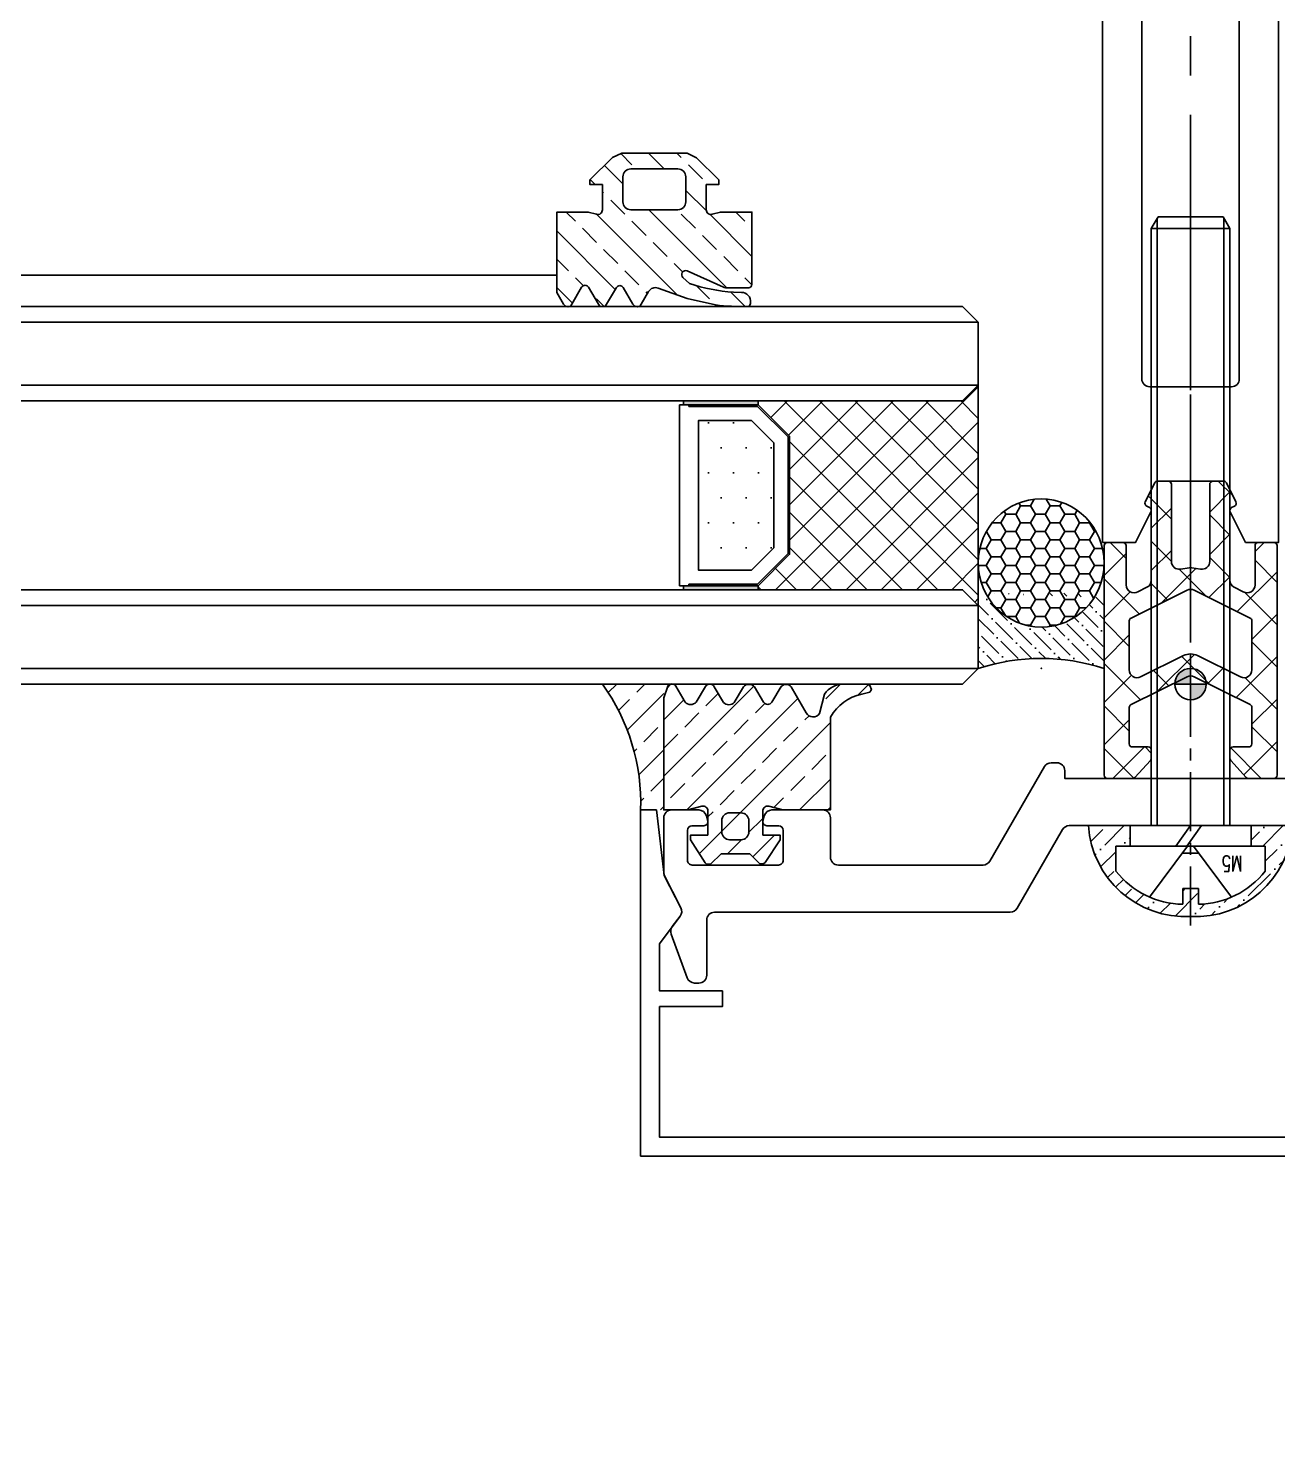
# Model space of a CAD drawing. Extents: x -160106 to 966792, y -663931 to 1550022.
# Drawn here: x -48229.9 to -48150.4, y -86037 to -85947.6 of the extents above; entities that cross this region are included whole.
import ezdxf
from ezdxf.enums import TextEntityAlignment as Align
from ezdxf.xclip import XClip

# ---------------------------------------------------------------- set-up
doc = ezdxf.new("R2010")
doc.units = 0
for name, pattern in [('CENTER', [2, 1.25, -0.25, 0.25, -0.25]), ('ZN-CENTER', [2, 1.25, -0.25, 0.25, -0.25]), ('ZN-DASH', [0.35, 0.25, -0.1])]:
    doc.linetypes.add(name, pattern=pattern)
for name, color, linetype in [('!ZN1-填充-8', 8, 'Continuous'), ('!ZN3-玻璃幕墙-4', 4, 'Continuous'), ('!ZN4-辅助材料-1', 1, 'Continuous'), ('!ZN4-配件-11', 11, 'Continuous'), ('!ZN5-铝材投影-112', 112, 'Continuous'), ('!ZN5-铝材断面-6', 6, 'Continuous'), ('bz', 1, 'Continuous'), ('pj', 4, 'Continuous'), ('TC', 130, 'Continuous'), ('user', 7, 'Continuous'), ('ZD-BOX', 11, 'Continuous'), ('ZX', 240, 'CENTER')]:
    doc.layers.add(name, color=color, linetype=linetype)
doc.styles.add('DHTEXT-1', font='ROMANS.shx', dxfattribs={"width": 0.7, "bigfont": 'CHINESE.shx'})

# ---------------------------------------------------------------- blocks, each defined once
blk = doc.blocks.new('基准点')
at = {"layer": 'bz'}
h = blk.add_hatch(color=256, dxfattribs=at)
h.paths.add_polyline_path([(0, 0), (1, 0, 0.4142135623730951), (0, 1)])
h.paths.add_polyline_path([(0, 0), (-1, 0, 0.4142135623730951), (0, -1)])
for p, q in [((0, 1), (0, -1)), ((-1, 0), (1, 0))]:
    blk.add_line(p, q, dxfattribs=at)
blk.add_circle((0, 0), 1, dxfattribs=at)
blk = doc.blocks.new('20250413090259')
at = {"layer": 'TC', "ltscale": 100}
h = blk.add_hatch(dxfattribs=at)
h.set_pattern_fill('ANSI33', color=256, scale=0.8, style=0)
h.set_pattern_definition([(45, (-231726.0832398118, -195873.9886546575), (-1.79605122421383, 1.79605122421383), []), (45, (-231724.2871878117, -195873.9886546575), (-1.79605122421383, 1.79605122421383), [1.27, -0.635])])
edge = h.paths.add_edge_path()
edge.add_arc((-10.469321423152, 1.891113500663778), 12.96215166958349, 358.1057408784276, 395.7503111198029)
edge.add_line((0.05038249940844253, 9.464303402346559), (3.952940670307726, 9.464303402288351))
edge.add_line((3.952940670307726, 9.464303402288351), (3.952940670307726, 1.470308663701871))
edge.add_line((3.952940670307726, 1.470308663701871), (2.485746858059429, 1.462649109569611))
h = blk.add_hatch(dxfattribs=at)
h.set_pattern_fill('ANSI33', color=256, scale=0.8, style=0)
h.set_pattern_definition([(45, (3.952940670307726, -1.991267436736962), (-1.796051224213831, 1.796051224213831), []), (45, (5.748992670327425, -1.991267436736962), (-1.796051224213831, 1.796051224213831), [1.27, -0.635])])
edge = h.paths.add_edge_path()
edge.add_line((6.596213433367666, 9.304938634188147), (6.013395601359662, 8.30929139003274))
edge.add_arc((5.662211349990685, 8.650472023902694), 0.4896270042976512, 223.9497426698531, 315.82777910234745, ccw=False)
edge.add_line((5.309704952698667, 8.310657599271508), (4.724745136452839, 9.322150496096583))
edge.add_arc((4.465045881748665, 9.17196295640315), 0.2999999999551167, 30.04136705111909, 149.8399273077074)
edge.add_line((4.205658343387768, 9.322688219399424), (3.952940670307726, 8.581632570625516))
edge.add_line((3.952940670307726, 8.581632570625516), (3.952940670307726, 1.470308663701871))
edge.add_line((3.952940670307726, 1.470308663701871), (5.472940614214167, 1.470308663701871))
edge.add_line((5.472940614214167, 1.470308663701871), (6.378725696180481, 1.701572936406592))
edge.add_arc((6.452940668794326, 1.410897622234188), 0.3000000007154991, 5.558376869885251e-09, 104.32271975292281, ccw=False)
edge.add_line((6.752940669481177, 1.410897622263292), (6.752940669481177, -0.1296913564146962))
edge.add_line((6.752940669481177, -0.1296913564146962), (5.652940675383434, -0.1296913564146962))
edge.add_line((5.652940675383434, -0.1296913564146962), (5.652940675383434, -0.4296913757862058))
edge.add_line((5.652940675383434, -0.4296913757862058), (6.576276924810372, -1.905479828623356))
edge.add_arc((6.789131722587626, -1.69407302926993), 0.2999999995827594, 224.8044511290792, 299.5114957239192)
edge.add_line((6.936911175434943, -1.955150092748227), (7.593466464139055, -1.328131056652637))
edge.add_line((7.593466464139055, -1.328131056652637), (9.420687195437495, -1.336031232582172))
edge.add_line((9.420687195437495, -1.336031232582172), (10.04696902557043, -1.934138712938875))
edge.add_arc((10.18669294781284, -1.668663242046023), 0.3000000001543079, 242.2414610562995, 314.9999998152713)
edge.add_line((10.3988249815884, -1.880795277189463), (11.35294057568535, -0.4373508702556137))
edge.add_line((11.35294057568535, -0.4373508702556137), (11.35294057568535, -0.137350849021459))
edge.add_line((11.35294057568535, -0.137350849021459), (10.25294066924835, -0.137350849021459))
edge.add_line((10.25294066924835, -0.137350849021459), (10.25294066924835, 1.403237986232853))
edge.add_arc((10.55294066987699, 1.403237986261956), 0.3000000006286427, 75.67728024432711, 180.0000000055584, ccw=False)
edge.add_line((10.62715564249083, 1.693913300376153), (11.53294040402398, 1.462649109627819))
edge.add_line((11.53294040402398, 1.462649109627819), (14.55294066900387, 1.462649109627819))
edge.add_line((14.55294066900387, 1.462649109627819), (14.55294066900387, 7.363972976541845))
edge.add_arc((17.24221310613211, 5.798420465580421), 3.111774558941454, 102.90716893482818, 149.7942937856623, ccw=False)
edge.add_line((16.54712955706054, 8.831570604554145), (17.05294067272916, 8.94397289652261))
edge.add_line((17.05294067272916, 8.94397289652261), (17.15294009499485, 9.113972976541845))
edge.add_line((17.15294009499485, 9.113972976541845), (17.06294089421863, 9.383972957468359))
edge.add_line((17.06294089421863, 9.383972957468359), (16.89294082159176, 9.463972877449123))
edge.add_line((16.89294082159176, 9.463972877449123), (15.39344177261228, 9.463972877449123))
edge.add_arc((15.39344177319435, 7.963972878089407), 1.499999999359716, 90.00000002223369, 145.1246728502597)
edge.add_line((14.16284450568492, 8.821661844587652), (13.85582862608135, 7.592029610386817))
edge.add_arc((13.44562953698914, 7.877925933076767), 0.5000000000197089, 209.7946177664811, 325.12467279592516, ccw=False)
edge.add_line((13.01172346994281, 7.629479711613385), (12.05819511419395, 9.294796798116295))
edge.add_arc((11.73179101583082, 9.017328333487967), 0.4284021291864079, 40.36708223989339, 138.6994006558492)
edge.add_line((11.40995081915753, 9.300077819934813), (10.81872297666268, 8.314698338246671))
edge.add_arc((10.56147511693416, 8.469047095044516), 0.3000000000999097, 210.4655418117955, 329.03623675982504, ccw=False)
edge.add_line((10.30289484403329, 8.316941071039764), (9.72589148057159, 9.297846903762547))
edge.add_arc((9.369578006851953, 8.942570264218375), 0.5031707286398472, 44.91651629335316, 135.2953282739379)
edge.add_line((9.011953377048485, 9.296527050173609), (8.434061500243843, 8.302553325600456))
edge.add_arc((8.092831258138176, 8.618117968231672), 0.4647785728779446, 222.9842021311486, 317.23781083009044, ccw=False)
edge.add_line((7.752826342592016, 8.301233479491202), (7.166583128506318, 9.297847119829385))
edge.add_arc((6.879258186498191, 9.129265317460522), 0.3331297740969839, 30.4013737017683, 148.1739611832798)
at = {"layer": 'pj', "elevation": -0.0003337257249998082}
for points in [[(6.596213433367666, 9.304938634188147), (6.013395601359662, 8.30929139003274, -0.4238469063842382), (5.309704952698667, 8.310657599271508), (4.724745136452839, 9.322150496096583, 0.5761789343713812), (4.205658343387768, 9.322688219399424), (3.952940670307726, 8.581632570625516), (3.952940670307726, 1.470308663701871), (5.472940614214167, 1.470308663701871), (6.378725696180481, 1.701572936406592, -0.4894768886533675), (6.752940669481177, 1.410897622263292), (6.752940669481177, -0.1296913564146962), (5.652940675383434, -0.1296913564146962), (5.652940675383434, -0.4296913757862058), (6.576276924810372, -1.905479828623356, 0.3380293245207557), (6.936911175434943, -1.955150092748227), (7.593466464139055, -1.328131056652637), (9.420687195437495, -1.336031232582172), (10.04696902557043, -1.934138712938875, 0.3285828182268425), (10.3988249815884, -1.880795277189463), (11.35294057568535, -0.4373508702556137), (11.35294057568535, -0.137350849021459), (10.25294066924835, -0.137350849021459), (10.25294066924835, 1.403237986232853, -0.4894768886908688), (10.62715564249083, 1.693913300376153), (11.53294040402398, 1.462649109627819), (14.55294066900387, 1.462649109627819), (14.55294066900387, 7.363972976541845, -0.2074865329259425), (16.54712955706054, 8.831570604554145), (17.05294067272916, 8.94397289652261), (17.15294009499485, 9.113972976541845), (17.06294089421863, 9.383972957468359), (16.89294082159176, 9.463972877449123), (15.39344177261228, 9.463972877449123, 0.2452750804160543), (14.16284450568492, 8.821661844587652), (13.85582862608135, 7.592029610386817, -0.5504938622009855), (13.01172346994281, 7.629479711613385), (12.05819511419395, 9.294796798116295, 0.4574785752721331), (11.40995081915753, 9.300077819934813), (10.81872297666268, 8.314698338246671, -0.569064635763156), (10.30289484403329, 8.316941071039764), (9.72589148057159, 9.297846903762547, 0.416151359144984), (9.011953377048485, 9.296527050173609), (8.434061500243843, 8.302553325600456, -0.4361287970014325), (7.752826342592016, 8.301233479491202), (7.166583128506318, 9.297847119829385, 0.5644636125617982), (6.596213433484081, 9.304938634100836)], [(7.648992642236408, 0.8894821383582894), (7.638992653577588, 0.7794821203278843, -0.4142135623736278), (8.138992653577588, 1.279482120327884), (8.866888685734011, 1.271822566253832, -0.4142135623730951), (9.366888685734011, 0.7718225662538316), (9.366888685734011, 0.0659118995827157, -0.4142135623730951), (8.866888685734011, -0.4340881004172843), (8.138992653577588, -0.4264285463432316, -0.4142135623709641), (7.638992653577588, 0.07357145365676843), (7.638992653577588, 0.7794821203278843)]]:
    blk.add_lwpolyline(points, format="xyb", dxfattribs=at)
at = {"layer": 'pj'}
blk.add_arc((-10.42778403428383, 1.911678547417978, -0.0003337255708651), 12.91642814818604, 358.0077559871304, 35.78392801345912, dxfattribs=at)
blk = doc.blocks.new('A$C01A31ABE')
at = {"layer": 'TC'}
h = blk.add_hatch(dxfattribs=at)
h.set_pattern_fill('ANSI37', color=256, scale=0.6, angle=-1.017777498068325e-13, style=0)
h.set_pattern_definition([(44.9999999999999, (-143548.0702772747, -10930.86180381324), (-1.347038418160372, 1.347038418160373), []), (134.9999999999999, (-143548.0702772747, -10930.86180381324), (-1.347038418160373, -1.347038418160372), [])])
edge = h.paths.add_edge_path()
edge.add_arc((-2.900001155046734, 2.043339233590664), 0.2000000000028059, 116.5650511999635, 180.0000000228855, ccw=False)
edge.add_line((-2.989443874219432, 2.222224671757431), (-2.81055843597278, 2.311667390880757))
edge.add_arc((-2.900001155037899, 2.490552829069202), 0.1999999999740841, 296.5650511696206, 386.5650511696206)
edge.add_line((-2.721115716849454, 2.57999554813432), (-3.325837076408789, 3.78943826725299))
edge.add_arc((-3.504722514575556, 3.699995548080292), 0.200000000002806, 26.56505119996352, 90.00000002288549)
edge.add_line((-3.504722514655441, 3.899995548083098), (-4.181115716928616, 3.899995548083098))
edge.add_arc((-4.181115716928616, 3.699995548129664), 0.1999999999534339, 90, 180)
edge.add_line((-4.38111571688205, 3.699995548129664), (-4.38111571688205, -1.203051207805402))
edge.add_arc((-4.881115716927822, -1.203051207814951), 0.5000000000457723, -99.16446875391972, 1.0941789696516935e-09, ccw=False)
edge.add_line((-4.960750215454027, -1.696668819626211), (-5.520366651238874, -1.606386841842323))
edge.add_arc((-5.600001160577566, -2.100004348717144), 0.4999998981709181, 80.835528107693, 99.16447021712693)
edge.add_line((-5.679635655484162, -1.606386839514016), (-6.220366654917598, -1.693622063365183))
edge.add_line((-6.220366654917598, -1.693622063365183), (-6.239252094761468, -1.696668819626211))
edge.add_arc((-6.318886593287673, -1.203051207814951), 0.5000000000457722, 179.9999999989058, 279.1644687539197, ccw=False)
edge.add_line((-6.818886593333445, -1.203051207805402), (-6.81888659321703, 3.699995548129664))
edge.add_arc((-7.018886593228672, 3.699995548071456), 0.2000000000116415, 1.667526652738082e-08, 90.00000001667527)
edge.add_line((-7.018886593286879, 3.899995548083098), (-7.695279795560054, 3.899995548083098))
edge.add_arc((-7.695279795581732, 3.699995548174474), 0.1999999999086239, 89.99999999378977, 153.4349488167118)
edge.add_line((-7.874165233690292, 3.78943826725299), (-8.478886593249626, 2.57999554813432))
edge.add_arc((-8.300001155061182, 2.490552829069202), 0.1999999999740841, 153.4349488303794, 243.4349488303794)
edge.add_line((-8.3894438741263, 2.311667390880757), (-8.210558435996063, 2.222224671757431))
edge.add_arc((-8.300001155110685, 2.0433392334964), 0.2000000000611452, 4.118874130654149e-09, 63.4349488269944, ccw=False)
edge.add_line((-8.10000115504954, 2.043339233510778), (-8.10000115504954, -2.401155016486882))
edge.add_arc((-8.600001155106701, -2.40115501652377), 0.5000000000571614, -63.620728233343414, 4.226990313327406e-09, ccw=False)
edge.add_line((-8.377845603507012, -2.849091296535335), (-8.948065642267466, -3.131893902304))
edge.add_arc((-9.20000115503819, -2.700004451873662), 0.4999999999880678, 180.000000002287, 300.25643716547864, ccw=False)
edge.add_line((-9.700001155026257, -2.700004451893619), (-9.700001155026257, -0.2000044518936193))
edge.add_arc((-9.900001155096106, -0.2000044518936193), 0.2000000000698492, 0, 90)
edge.add_line((-9.900001155096106, -4.451823770068586e-06), (-10.90000115509611, -4.451823770068586e-06))
edge.add_arc((-10.9000011550379, -0.2000044518354116), 0.2000000000116415, 90.00000001667527, 180.0000000166753)
edge.add_line((-11.10000115504954, -0.2000044518936193), (-11.10000115504954, -14.80000445187034))
edge.add_arc((-10.90000115509611, -14.80000445187034), 0.1999999999534339, 180, 270)
edge.add_line((-10.90000115509611, -15.00000445182377), (-9.287981498404406, -15.00000445182377))
edge.add_arc((-9.287981498365854, -14.80000445179408), 0.2000000000296911, 269.9999999889556, 317.4895529107245)
edge.add_line((-9.140550670330413, -14.93514937754662), (-8.152570327045396, -13.85735263941751))
edge.add_arc((-8.300001155031566, -13.72220771368176), 0.1999999999820262, 317.489552904732, 359.9999999829635)
edge.add_line((-8.10000115504954, -13.72220771374123), (-8.10000115504954, -13.20000445189362))
edge.add_arc((-8.30000115511939, -13.20000445189362), 0.2000000000698492, 0, 90)
edge.add_line((-8.30000115511939, -13.00000445182377), (-9.30000115511939, -13.00000445182377))
edge.add_arc((-9.30000115511939, -12.80000445187034), 0.1999999999534339, 180, 270, ccw=False)
edge.add_line((-9.500001155072823, -12.80000445187034), (-9.500001155072823, -10.48125087712833))
edge.add_arc((-9.300001155101748, -10.48125087719768), 0.1999999999710749, 116.37927174256319, 179.9999999801335, ccw=False)
edge.add_line((-9.388863375643268, -10.30207636520208), (-5.822156706592068, -8.533155822995468))
edge.add_arc((-5.60000115504954, -8.981092102974799), 0.5000000000028861, 63.62072823757029, 116.37927176242971, ccw=False)
edge.add_line((-5.377845603507012, -8.533155822995468), (-1.811138934455812, -10.30207636520208))
edge.add_arc((-1.900001154997331, -10.48125087719768), 0.1999999999710739, 1.9866490674758097e-08, 63.62072825743701, ccw=False)
edge.add_line((-1.700001155026257, -10.48125087712833), (-1.700001155026257, -12.80000445187034))
edge.add_arc((-1.900001155037899, -12.80000445181213), 0.2000000000116415, 269.99999998332476, 359.99999998332476, ccw=False)
edge.add_line((-1.900001155096106, -13.00000445182377), (-2.900001155096106, -13.00000445182377))
edge.add_arc((-2.900001155037899, -13.20000445183541), 0.2000000000116415, 90.00000001667527, 180.0000000166753)
edge.add_line((-3.10000115504954, -13.20000445189362), (-3.10000115504954, -13.72220771374123))
edge.add_arc((-2.900001155125721, -13.7222077138314), 0.1999999999238193, 179.9999999741678, 222.5104470523991)
edge.add_line((-3.0474319831701, -13.85735263941751), (-2.059451639885083, -14.93514937754662))
edge.add_arc((-1.912020811849641, -14.80000445179408), 0.2000000000296913, 222.5104470892753, 270.0000000110442)
edge.add_line((-1.91202081181109, -15.00000445182377), (-0.3000011551193893, -15.00000445182377))
edge.add_arc((-0.3000011550611816, -14.80000445181213), 0.2000000000116415, 269.9999999833247, 359.9999999833248)
edge.add_line((-0.1000011550495401, -14.80000445187034), (-0.1000011550495401, -0.2000044518936193))
edge.add_arc((-0.3000011551193893, -0.2000044518936193), 0.2000000000698492, 0, 90)
edge.add_line((-0.3000011551193893, -4.451823770068586e-06), (-1.300001155119389, -4.451823770068586e-06))
edge.add_arc((-1.300001155061182, -0.2000044518354116), 0.2000000000116415, 90.00000001667527, 180.0000000166753)
edge.add_line((-1.500001155072823, -0.2000044518936193), (-1.500001155072823, -2.700004451893619))
edge.add_arc((-2.00000115506089, -2.700004451873662), 0.4999999999880673, 239.7435628345215, 359.9999999977131, ccw=False)
edge.add_line((-2.251936667831615, -3.131893902304), (-2.822156706592068, -2.849091296535335))
edge.add_arc((-2.600001154992379, -2.40115501652377), 0.5000000000571613, 179.999999995773, 243.6207282333434, ccw=False)
edge.add_line((-3.10000115504954, -2.401155016486882), (-3.10000115504954, 2.043339233510778))
edge = h.paths.add_edge_path(flags=16)
edge.add_line((-5.377845598966815, -3.032687774961232), (-1.811138934339397, -4.801608317167847))
edge.add_arc((-1.900001155017812, -4.980782829118411), 0.199999999991555, 6.965706234041136e-09, 63.62072821657091, ccw=False)
edge.add_line((-1.700001155026257, -4.980782829094096), (-1.700001155026257, -8.100004451916902))
edge.add_arc((-2.200001155066412, -8.100004451867713), 0.500000000040155, 243.6207282894969, 359.99999999436335, ccw=False)
edge.add_line((-2.422156706219539, -8.54794073208177), (-5.155690059764311, -7.192235388662084))
edge.add_arc((-5.600001162027814, -8.088103923626917), 0.9999963937608207, 63.6206258144954, 116.3793742905903)
edge.add_line((-6.044312265934423, -7.192235389476991), (-8.777845603064634, -8.547940731616109))
edge.add_arc((-9.000001155077301, -8.100004451878165), 0.499999999995522, 180.000000004439, 296.379271822984, ccw=False)
edge.add_line((-9.500001155072823, -8.100004451916902), (-9.500001155072823, -4.980782829094096))
edge.add_arc((-9.300001155090799, -4.980782829053821), 0.1999999999820243, 116.37927174450871, 180.000000011538, ccw=False)
edge.add_line((-9.388863375643268, -4.801608317051432), (-5.822156702051871, -3.032687774844817))
edge.add_arc((-5.600001150626706, -3.480617198759615), 0.4999938577999354, 63.6203791435662, 116.3796208264094, ccw=False)
at = {"layer": 'pj'}
for points in [[(-3.10000115504954, 2.043339233510778, -0.2840790438404123), (-2.989443874219432, 2.222224671757431), (-2.81055843597278, 2.311667390880757, 0.4142135623730951), (-2.721115716849454, 2.57999554813432), (-3.325837076408789, 3.78943826725299, 0.2840790438404123), (-3.504722514655441, 3.899995548083098), (-4.181115716928616, 3.899995548083098, 0.4142135623730951), (-4.38111571688205, 3.699995548129664), (-4.38111571688205, -1.203051207805402, -0.4618767485590717), (-4.960750215454027, -1.696668819626211), (-5.520366651238874, -1.606386841842323, 0.0801460417510261), (-5.679635655484162, -1.606386839514016), (-6.220366654917598, -1.693622063365183), (-6.239252094761468, -1.696668819626211, -0.4618767485590717), (-6.818886593333445, -1.203051207805402), (-6.81888659321703, 3.699995548129664, 0.4142135623730951), (-7.018886593286879, 3.899995548083098), (-7.695279795560054, 3.899995548083098, 0.2840790438404123), (-7.874165233690292, 3.78943826725299), (-8.478886593249626, 2.57999554813432, 0.4142135623730951), (-8.3894438741263, 2.311667390880757), (-8.210558435996063, 2.222224671757431, -0.2840790438401925), (-8.10000115504954, 2.043339233510778), (-8.10000115504954, -2.401155016486882, -0.2849552788401863), (-8.377845603507012, -2.849091296535335), (-8.948065642267466, -3.131893902304, -0.578843125149842), (-9.700001155026257, -2.700004451893619), (-9.700001155026257, -0.2000044518936193, 0.4142135623730951), (-9.900001155096106, -4.451823770068586e-06), (-10.90000115509611, -4.451823770068586e-06, 0.4142135623730951), (-11.10000115504954, -0.2000044518936193), (-11.10000115504954, -14.80000445187034, 0.4142135623730951), (-10.90000115509611, -15.00000445182377), (-9.287981498404406, -15.00000445182377, 0.2102297862076613), (-9.140550670330413, -14.93514937754662), (-8.152570327045396, -13.85735263941751, 0.1876437527938943), (-8.10000115504954, -13.72220771374123), (-8.10000115504954, -13.20000445189362, 0.4142135623730951), (-8.30000115511939, -13.00000445182377), (-9.30000115511939, -13.00000445182377, -0.4142135623730951), (-9.500001155072823, -12.80000445187034), (-9.500001155072823, -10.48125087712833, -0.2849552788401864), (-9.388863375643268, -10.30207636520208), (-5.822156706592068, -8.533155822995468, -0.2343570514536014), (-5.377845603507012, -8.533155822995468), (-1.811138934455812, -10.30207636520208, -0.2849552788401863), (-1.700001155026257, -10.48125087712833), (-1.700001155026257, -12.80000445187034, -0.4142135623730951), (-1.900001155096106, -13.00000445182377), (-2.900001155096106, -13.00000445182377, 0.4142135623730951), (-3.10000115504954, -13.20000445189362), (-3.10000115504954, -13.72220771374123, 0.1876437527938943), (-3.0474319831701, -13.85735263941751), (-2.059451639885083, -14.93514937754662, 0.2102297862076613), (-1.91202081181109, -15.00000445182377), (-0.3000011551193893, -15.00000445182377, 0.4142135623730951), (-0.1000011550495401, -14.80000445187034), (-0.1000011550495401, -0.2000044518936193, 0.4142135623730951), (-0.3000011551193893, -4.451823770068586e-06), (-1.300001155119389, -4.451823770068586e-06, 0.4142135623730951), (-1.500001155072823, -0.2000044518936193), (-1.500001155072823, -2.700004451893619, -0.578843125149842), (-2.251936667831615, -3.131893902304), (-2.822156706592068, -2.849091296535335, -0.2849552788401865), (-3.10000115504954, -2.401155016486882)], [(-5.377845598966815, -3.032687774961232), (-1.811138934339397, -4.801608317167847, -0.2849552787082575), (-1.700001155026257, -4.980782829094096), (-1.700001155026257, -8.100004451916902, -0.5564744022706709), (-2.422156706219539, -8.54794073208177), (-5.155690059764311, -7.192235388662084, 0.2343579948383764), (-6.044312265934423, -7.192235389476991), (-8.777845603064634, -8.547940731616109, -0.5564744029202855), (-9.500001155072823, -8.100004451916902), (-9.500001155072823, -4.980782829094096, -0.2849552789791629), (-9.388863375643268, -4.801608317051432), (-5.822156702051871, -3.032687774844817, -0.2343602650567925)]]:
    blk.add_lwpolyline(points, format="xyb", close=True, dxfattribs=at)
blk = doc.blocks.new('20250822083029')
at = {"layer": '!ZN5-铝材断面-6', "elevation": -1.541347081809379e-10}
for points in [[(-5.59999269565742, -4.499997287406586), (-5.600011120826821, -43.39998293857207), (-3.498076165778912, -43.39998396471492), (-2.521124728707946, -41.44608347539906)], [(-3.100006043372559, -32.99998415916343), (-3.099992504503462, -4.499998486513505)], [(2.521104394938448, -41.44608593708836), (3.498053924078704, -43.39998738036957), (5.599988879184821, -43.39998840657063), (5.600007304179599, -4.50000271294266)], [(3.100007495449972, -4.500001513457391), (3.099993956580875, -32.99998718610732)], [(2.599993712516152, -33.49998694201349), (-2.600006287437282, -33.49998440325726)], [(-2.878895299436408, -40.81998426708742), (-2.274173349302146, -39.6105418431689)], [(-2.095287857155199, -39.49998464959208), (2.095269423632999, -39.49998669541674)], [(2.27415480792115, -39.61054406373296), (2.878875576963765, -40.81998707808089)], [(-2.610567316805827, -41.17775527443155), (-2.789452711280319, -41.08831246793852)], [(2.789432726873201, -41.08831519182422), (2.610547245087218, -41.17775782346143)]]:
    blk.add_lwpolyline(points, dxfattribs=at)
at = {"layer": '!ZN5-铝材断面-6'}
for centre, major_axis, ratio, start_param, end_param in [((-2.600006043372559, -32.99998440328636), (0.3535535632063798, 0.3535532179856602), 0.9999999999842276, 2.356194490184459, 3.926990816995128), ((2.599993956580875, -32.99998694201349), (-0.3535532179856601, 0.3535535632063797), 0.999999999984228, 2.356194490184459, 3.926990816995128), ((-2.095287954827654, -39.69998464966193), (-0.1414212872274709, 0.1414214253157588), 0.9999999999056917, -0.7853981634446026, 0.3217505544900128), ((2.095269325960544, -39.69998669548659), (-0.1414212872533421, 0.14142142534163), 0.9999999997745845, 4.390638426023133, 5.49778714366943), ((-2.700009904961917, -40.90942707355134), (-0.1414212871847739, 0.1414214252730618), 0.9999999998430094, 0.3217505542810439, 1.892546881437293), ((2.699990095177782, -40.90942970992182), (0.1414214252333484, 0.1414212871450605), 0.9999999999165573, 4.390638425524994, 5.961434753115841), ((-2.700010123007814, -41.35664066893514), (0.1414214251724477, 0.1414212870841599), 0.9999999997467148, 5.497787143655495, 6.604935862400612), ((-2.70001012335706, -41.35664066881873), (-0.1414212873196143, 0.1414214254079023), 0.9999999999427607, 3.463343207971068, 3.926990816688443), ((2.699989876608015, -41.35664330516011), (-0.1414212870662192, 0.141421425154507), 0.999999999791834, -0.3217505553213773, 0.7853981636470504), ((2.699989876957261, -41.35664330518921), (0.1414214254079023, 0.1414212873196143), 0.9999999999427592, 2.356194490491142, 2.819842099208517)]:
    blk.add_ellipse(centre, major_axis=major_axis, ratio=ratio, start_param=start_param, end_param=end_param, dxfattribs=at)
blk = doc.blocks.new('*U990')
at = {"layer": '!ZN1-填充-8'}
h = blk.add_hatch(dxfattribs=at)
h.set_pattern_fill('ANSI37', color=256, scale=0.5, style=0)
h.set_pattern_definition([(45, (6, 0), (-1.122532015133644, 1.122532015133644), []), (135, (6, 0), (-1.122532015133644, -1.122532015133644), [])])
h.paths.add_polyline_path([(1.029468876367901e-06, 5.00000102652325), (1.029468876367901e-06, 19.00000102652371), (1.000001029469331, 18.00000102652325), (14.00000102946797, 18.00000102652325), (14.00000102946797, 17.75000102652325), (12.00000102946797, 15.75000102652325), (12.00000102946797, 8.250001026523705), (14.00000102946797, 6.250001026523705), (14.00000102946797, 6.000001026523705), (1.000001029469331, 6.000001026523705)])
for points in [[(18.75000205893684, 17.99999999999977), (14.00000205893684, 17.99999999999977), (14.00000205893684, 17.74999999999977), (18.75000205893684, 17.74999999999977)], [(18.75000205893684, 6.249999999999773), (14.00000205893684, 6.249999999999773), (14.00000205893684, 5.999999999999773), (18.75000205893684, 5.999999999999773)]]:
    blk.add_hatch(color=256, dxfattribs=at).paths.add_polyline_path(points)
h = blk.add_hatch(dxfattribs=at)
h.set_pattern_fill('DOTS', color=8, angle=-1.272221872585407e-14, style=0)
h.set_pattern_definition([(0, (6, 0), (0.7937500000000003, 1.5875), [0, -1.5875])])
h.paths.add_polyline_path([(13.00000246392847, 15.33578673215879), (13.00000246392847, 8.664213388665985), (14.4142185169444, 7.24999733565005), (17.80000246392865, 7.24999733565005), (17.80000246392865, 16.74999733565005), (14.41421306741995, 16.74999733565005)])
for p, q in [((2.058937752735802e-06, 22.99999999999977), (137.5187677224608, 23.00000000000257)), ((1.029468876367901e-06, 19.00000102946865), (137.5187666929919, 19.00000102947143)), ((1.029468876367901e-06, 4.999999091356358), (137.5187666929919, 4.999999091359143)), ((2.058937752735801e-06, 1.000000120825234), (137.5187677224608, 1.00000012082802))]:
    blk.add_line(p, q, dxfattribs=at)
at = {"layer": '!ZN3-玻璃幕墙-4'}
for points in [[(137.5187677224608, 24.00000000000257), (1.000002058937753, 23.99999999999977), (2.058937752735802e-06, 22.99999999999977), (2.058937752735801e-06, 18.99999999999977), (1.000002058937753, 17.99999999999977), (137.5187677224608, 18.00000000000256)], [(137.5187677224612, 6.000000000002558), (1.000002058937298, 5.999999999999773), (2.058936843241099e-06, 4.999999999999773), (2.058935933746397e-06, 0.9999999999997726), (1.000002058935479, 0), (137.5187677224612, 4.377540606786295e-12)]]:
    blk.add_lwpolyline(points, dxfattribs=at)
at = {"layer": '!ZN4-辅助材料-1'}
for points in [[(1.029468876367901e-06, 5.00000102652325), (1.029468876367901e-06, 19.00000102652371), (1.000001029469331, 18.00000102652325), (14.00000102946797, 18.00000102652325), (14.00000102946797, 17.75000102652325), (12.00000102946797, 15.75000102652325), (12.00000102946797, 8.250001026523705), (12.00000102946797, 8.250001026523705), (14.00000102946797, 6.250001026523705), (14.00000102946797, 6.000001026523705), (1.000001029469331, 6.000001026523705), (1.029468876367901e-06, 5.00000102652325)], [(18.75000205893684, 17.99999999999977), (14.00000205893684, 17.99999999999977), (14.00000205893684, 17.74999999999977), (18.75000205893684, 17.74999999999977)], [(12.00000205893639, 15.74999993958727), (12.00000205893639, 8.250000060412503), (14.00000205893639, 6.250000060412503), (19.00000205893639, 6.250000060412503), (19.00000205893639, 17.7500000604125), (14.00000205893639, 17.7500000604125)], [(13.00000246392847, 15.33578673215879), (13.00000246392847, 8.664213388665985), (14.4142185169444, 7.24999733565005), (17.80000246392865, 7.24999733565005), (17.80000246392865, 16.74999733565005), (14.41421306741995, 16.74999733565005)], [(18.75000205893684, 6.249999999999773), (14.00000205893684, 6.249999999999773), (14.00000205893684, 5.999999999999773), (18.75000205893684, 5.999999999999773)]]:
    blk.add_lwpolyline(points, close=True, dxfattribs=at)
blk.add_lwpolyline([(18.40000141310247, 17.74999853286067), (18.40000141310247, 17.65000006041237), (14.04142182915984, 17.65000006041237), (12.09999785437094, 15.70857608562369), (12.09999785437094, 8.291423709387573), (14.04142303089793, 6.349998532860582), (18.40000205893648, 6.349998532860582), (18.40000205893648, 6.250000060412503), (18.40000205893648, 6.349998532860582)], dxfattribs=at)
at = {"layer": 'Defpoints', "color": 250}
for p in [(2.058935478999047e-06, 24.00000205304696), (1.029468876367901e-06, 17.99999999999977), (1.029468876367901e-06, 5.999999999999773), (12.00000205893639, 6.000001026523705), (2.058935478999047e-06, 0)]:
    blk.add_point(p, dxfattribs=at)
blk = doc.blocks.new('16胶缝')
at = {"layer": '!ZN1-填充-8', "ltscale": 0.1}
h = blk.add_hatch(dxfattribs=at)
h.set_pattern_fill('HONEY', color=256, scale=10, style=0)
h.set_pattern_definition([(4.818975183877585e-15, (-19679.56000236233, -11324.37131966545), (1.875, 1.08253175), [1.25, -2.5]), (120, (-19679.56000236233, -11324.37131966545), (-1.874999995903225, 1.082531757095823), [1.249999999999998, -2.499999999999997]), (60.00000000000003, (-19679.56000236233, -11324.37131966545), (4.096775418904741e-09, 2.165063507095822), [-2.499999999999998, 1.249999999999999])])
edge = h.paths.add_edge_path()
edge.add_ellipse((8.000000000182808, 13.40127735032729), major_axis=(-1.852811262691897e-12, -8.148750109612592), ratio=0.9817456533069091, start_angle=0, end_angle=360)
h = blk.add_hatch(dxfattribs=at)
h.set_pattern_fill('ANSI36', color=256, scale=10, style=0)
h.set_pattern_definition([(45.00000000000003, (-19679.575386873, -11324.37131966545), (0.6629126073623883, 2.430679560328756), [3.125, -0.625, 0, -0.625])])
edge = h.paths.add_edge_path()
edge.add_ellipse((8.015384510843433, 13.40127735032729), major_axis=(0.8733517820453444, 8.103544729698486), ratio=0.9813319895029027, start_angle=124.6262873536864, end_angle=247.3977371599691, ccw=False)
edge.add_arc((0.0005942590132690384, 10.19757702908555), 1.197577176534192, 269.97156881858757, 324.48671338471985, ccw=False)
edge.add_line((1.455191522836685e-11, 8.999999999992724), (1.091393642127514e-11, -1.818989403545856e-12))
edge.add_arc((8.000000000015461, -24.92179927315374), 26.17434008740905, 432.2031562990745, 467.7968437009381, ccw=False)
edge.add_line((16.00000000001455, 0), (16.00000000001091, 9.000000000003638))
edge.add_arc((16.00645417175474, 10.22705133927502), 1.227068313314542, 216.5905572920867, 269.6986325029304, ccw=False)
at = {"layer": '!ZN4-辅助材料-1', "color": 1, "ltscale": 0.1}
blk.add_arc((8.000000000014552, -24.92179927313555), 26.17434008739207, 72.20315629866607, 107.7968437013339, dxfattribs=at)
blk.add_ellipse((8.000000000182808, 13.40127735032729), major_axis=(-1.852811262691897e-12, -8.148750109612592), ratio=0.9817456533069091, dxfattribs=at)
blk.add_point((8.000000000014552, 7.275957614183426e-12), dxfattribs=at)
blk = doc.blocks.new('胶缝断面')
at = {"color": 7, "ltscale": 0.1, "extrusion": (0, 0, -1), "zscale": -1, "rotation": 180}
blk.add_blockref('16胶缝', (8, 5.456968210637569e-12), dxfattribs=at)
blk = doc.blocks.new('胶缝')
at = {"layer": '!ZN4-辅助材料-1', "rotation": 180}
blk.add_blockref('胶缝断面', (0, 0), dxfattribs=at)
blk = doc.blocks.new('*U723')
at = {"linetype": 'ByBlock', "ltscale": 10}
for p, q in [((-2.896166059892557, 4.750000000002585), (-1.299900818439773, 4.750000000002585)), ((-1.299900818439773, -4.749999999999234), (-1.299900818443411, 4.749999999998947)), ((-1.300051135877993, 3.849962507611133), (-3.638200851696638e-12, 3.850037487394809)), ((-1.29985118978334, -3.850037487394649), (-1.300051135877993, 3.849962507611133)), ((-3.638200851696638e-12, 3.850037487394809), (-3.638200851696638e-12, -3.850037487394649)), ((-4.539143685620792, 2.611451079378496), (-1.299956023496728, 0.1871486050136656)), ((-3.638200851696638e-12, 2.500000000003133), (37.95009918154931, 2.500000000020112)), ((-3.638200851696638e-12, 2.125000000002473), (38.59961823439692, 2.125000000018293)), ((37.95009918156023, -2.499999999983526), (37.95009918155659, 2.500000000018293)), ((37.95009918156023, 2.500000000016474), (38.70009918155659, 2.066987298127164)), ((38.70009918156023, -2.066987298092396), (38.70009918155659, 2.066987298123526)), ((-3.638200851696638e-12, 7.993605777301127e-14), (-1.299971396723095, 0.933937280660837)), ((-4.999900818444138, 0.4999999999989466), (-3.9999008184405, 0.5000000000007656)), ((-3.9999008184405, 0.5000000000007656), (-3.9999008184405, -0.4999999999992344)), ((-1.754300798353206, 0.5271934794674697), (-1.754300798353206, 0.004597272531865926)), ((-3.638200851696638e-12, -0.6954698630906133), (-1.299954014474906, 0.2384599111320203)), ((-3.9999008184405, -0.4999999999992344), (-5.000135721691612, -0.5000000000028724)), ((-4.539143685620792, -2.611451079376964), (-1.299946304300494, -0.1871413308835973)), ((-1.754300798353206, -0.5271934794670182), (-1.754300798353206, -0.004597272530334706)), ((-3.638200851696638e-12, -2.124999999999416), (38.59961823440783, -2.124999999978069)), ((-3.638200851696638e-12, -2.499999999998685), (37.9500991815675, -2.499999999981707)), ((37.95009918156023, -2.499999999983526), (38.70009918155659, -2.066987298094215)), ((-1.29985118978334, -3.850037487394649), (-3.638200851696638e-12, -3.850037487394649)), ((-2.896166059896195, -4.749999999999234), (-1.299900818439773, -4.749999999999234))]:
    blk.add_line(p, q, dxfattribs=at)
at = {"color": 0, "linetype": 'ZN-CENTER', "ltscale": 3}
blk.add_line((-6.349900818441587, 1.474376176702208e-13), (40.15399782428747, 7.343874248268888e-12), dxfattribs=at)
at = {"linetype": 'ByBlock', "ltscale": 10}
for centre, radius, start, end in [((0.5614251294481902, 0.3928341804629252), 5.562358385754326, 128.4334535142408, 178.8960565530338), ((0.5614251294481902, -0.3928341804632129), 5.562358385754817, 181.1039434469661, 231.5665464857592)]:
    blk.add_arc(centre, radius, start, end, dxfattribs=at)
at = {"layer": 'Defpoints', "color": 0, "ltscale": 10, "style": 'DHTEXT-1', "width": 0.7}
blk.add_text('M5', height=1, rotation=90, dxfattribs=at).set_placement((-1.908511813079917, -2.635994881793494), align=Align.CENTER)
blk = doc.blocks.new('20250822101237', base_point=(-89575.73517583591, -87351.62123844531))
at = {"layer": '!ZN5-铝材断面-6', "elevation": -1.541347081809379e-10}
blk.add_lwpolyline([(-89584.60120107293, -87350.62123844508), (-89584.23517518288, -87350.62123844508, -0.4142135623731325), (-89583.73517518288, -87351.12123844508), (-89583.73517518288, -87351.62123844508), (-89567.7351761553, -87351.62123844554), (-89567.7351761553, -87351.12123844508, -0.414213562373095), (-89567.2351761553, -87350.62123844508), (-89566.86915026531, -87350.62123844508, -0.2679491924308212), (-89566.43613756339, -87350.87123844508), (-89562.97104053108, -87356.87296255818, 0.2679491902744055), (-89562.53802783323, -87357.12296255818), (-89553.33492251336, -87357.12296261234, 0.4142135623731325), (-89552.83492251336, -87356.62296261234), (-89552.83492251336, -87354.1229626128, -0.414213562373195), (-89552.33492251336, -87353.6229626128), (-89549.11072885683, -87353.62296261263, -0.3394542589363879), (-89548.6277659436, -87353.99355309017), (-89548.54344105705, -87354.30825785146, -0.4931454264483587), (-89548.78492251354, -87354.6229626128), (-89549.53492251337, -87354.6229626128, 0.4142135622462813), (-89549.83492251336, -87354.92296261268), (-89549.83492251423, -87356.82296260615, 0.414213562480747), (-89549.53492251424, -87357.12296260629), (-89544.0349225136, -87357.12296260675, 0.4142135623975642), (-89543.73492251361, -87356.82296260676), (-89543.73492251361, -87354.92296261329, 0.4142135623677863), (-89544.0349225136, -87354.62296261327), (-89544.78492251343, -87354.62296261327, -0.493145426009085), (-89545.02640397033, -87354.3082578519), (-89544.94207908348, -87353.99355309005, -0.339454258748592), (-89544.45911617043, -87353.6229626128), (-89542.73492251454, -87353.6229626128, -0.4142135623731325), (-89542.23492251454, -87354.1229626128), (-89542.23492251454, -87357.59952665068, -0.1186472116157498), (-89542.28967868416, -87357.82703034632), (-89543.32083651116, -87359.8450927751, 0.2864399265169976), (-89543.2755926808, -87360.37259647073), (-89542.7755926808, -87361.03926313741, -0.2533634398845224), (-89542.70574637044, -87361.51027320907), (-89543.71893012106, -87364.2939726857, -0.3152987888787981), (-89544.18877643145, -87364.62296261406), (-89544.46281807429, -87364.62296261406, -0.4142135623731367), (-89544.96281807429, -87364.12296261406), (-89544.96281807429, -87360.62296256018, 0.4142135623650285), (-89545.46281807423, -87360.12296256018), (-89564.2700786359, -87360.12296255975, -0.26794919242307), (-89564.70309133777, -87359.87296255975), (-89567.59083810177, -87354.8712384451, 0.2679491924391188), (-89568.02385080369, -87354.6212384451), (-89583.44650053479, -87354.62123844554, 0.2679491924231587), (-89583.87951323671, -87354.87123844554), (-89586.76726000042, -87359.87296255975, -0.2679491924229778), (-89587.20027270234, -87360.12296255975), (-89606.00753326395, -87360.12296256018, 0.4142135623650785), (-89606.50753326395, -87360.62296256018), (-89606.50753326395, -87364.12296261406, -0.414213562373095), (-89607.00753326395, -87364.62296261406), (-89607.28157490674, -87364.62296261406, -0.3152987888790535), (-89607.75142121712, -87364.2939726857), (-89608.7646049678, -87361.51027320907, -0.2533634398845187), (-89608.69475865738, -87361.03926313741), (-89608.19475865738, -87360.37259647073, 0.2864399265170471), (-89608.14951482702, -87359.8450927751), (-89609.18067265402, -87357.82703034632, -0.1186472116154129), (-89609.2354288237, -87357.59952665071), (-89609.2354288237, -87354.1229626128, -0.414213562373095), (-89608.7354288237, -87353.6229626128), (-89607.01123516781, -87353.6229626128, -0.339454258748871), (-89606.5282722547, -87353.99355309005), (-89606.44394736791, -87354.3082578519, -0.4931454260092862), (-89606.68542882481, -87354.62296261327), (-89607.43542882464, -87354.62296261327, 0.4142135623677254), (-89607.73542882463, -87354.92296261329), (-89607.73542882463, -87356.82296260676, 0.4142135623975904), (-89607.43542882458, -87357.12296260675), (-89601.93542882412, -87357.12296260629, 0.4142135624807313), (-89601.63542882413, -87356.82296260615), (-89601.635428825, -87354.92296261268, 0.4142135622463062), (-89601.93542882499, -87354.6229626128), (-89602.68542882481, -87354.6229626128, -0.4931454264482181), (-89602.92691028131, -87354.30825785146), (-89602.84258539476, -87353.99355309017, -0.3394542589360266), (-89602.35962248153, -87353.62296261263), (-89599.135428825, -87353.6229626128, -0.4142135623731616), (-89598.635428825, -87354.1229626128), (-89598.635428825, -87356.62296261234, 0.4142135623730951), (-89598.135428825, -87357.12296261234), (-89588.93232350495, -87357.12296255818, 0.2679491902746978), (-89588.4993108071, -87356.87296255818), (-89585.0342137748, -87350.87123844508, -0.2679491924311956)], format="xyb", close=True, dxfattribs=at)
blk = doc.blocks.new('20250822101408', base_point=(-89575.73574556263, -87283.22125042943))
at = {"layer": '!ZN5-铝材断面-6', "elevation": -1.541347081809379e-10}
blk.add_lwpolyline([(-89609.50753326395, -87366.12296261286), (-89609.50753415895, -87374.42296261291), (-89541.90753326433, -87374.42296261291), (-89541.90753415933, -87366.12296261286), (-89545.90753415933, -87366.12296261286), (-89545.90753415933, -87365.12296261286), (-89541.90753415933, -87365.12296261286), (-89541.90753415933, -87362.12296261286), (-89543.2203087659, -87360.37259647073, -0.2864399264764607), (-89543.26555259626, -87359.84509277513), (-89542.20753415937, -87357.77446187727), (-89541.70753460641, -87353.62296261286), (-89540.70753460641, -87353.62296261286), (-89540.70753371164, -87375.62296261286), (-89610.70753371164, -87375.62296261286), (-89610.70753281687, -87353.62296261286), (-89609.70753281687, -87353.62296261286), (-89609.2075332639, -87357.77446187727), (-89608.14951482702, -87359.84509277513, -0.2864399264813109), (-89608.19475865738, -87360.37259647073), (-89609.50753326395, -87362.12296261286), (-89609.50753326395, -87365.12296261286), (-89605.50753326395, -87365.12296261286), (-89605.50753326395, -87366.12296261286)], format="xyb", close=True, dxfattribs=at)
blk = doc.blocks.new('6mm-三元乙丙胶条')
at = {"layer": 'TC'}
h = blk.add_hatch(dxfattribs=at)
h.set_pattern_fill('ANSI33', color=256, scale=0.4, angle=-90.00000000000004, style=0)
h.set_pattern_definition([(135.0000000000001, (20798.42023389944, -134095.8060885775), (-1.796051224213831, -1.79605122421383), []), (135.0000000000001, (20798.42023389944, -134094.0100365775), (-1.796051224213831, -1.79605122421383), [1.27, -0.6350000000000003])])
edge = h.paths.add_edge_path()
edge.add_arc((-0.745076895222304, 6.386234905352341), 12.38623490536398, 262.69500523028023, 272.19432173296764, ccw=False)
edge.add_line((-2.319999999599531, -5.8994654143753), (-4.109999979846179, -5.499465415370651))
edge.add_line((-4.109999979846179, -5.499465415370651), (-5.96404643979622, -4.827709463948849))
edge.add_arc((-6.134370825564469, -5.297804777299652), 0.5000000000217216, 70.08359434308407, 149.7886770612677)
edge.add_line((-6.566458514076658, -5.046209408785216), (-7.04074917291291, -5.860752043954562))
edge.add_arc((-7.300001786030069, -5.709794822855877), 0.3000000000165205, 210.0413632733605, 329.7886770638607, ccw=False)
edge.add_line((-7.55970105068991, -5.859982345456955), (-8.177149431314318, -4.79231115913717))
edge.add_arc((-8.393565485203878, -4.917467427976081), 0.2500000000216133, 30.04136327355922, 149.4440354559437)
edge.add_line((-8.60884873609757, -4.790372495364863), (-9.240860070451161, -5.860922295076307))
edge.add_arc((-9.499199971475214, -5.708408375953974), 0.2999999999786183, 210.1243179614262, 329.44403545307654, ccw=False)
edge.add_line((-9.758681517618243, -5.858971742010907), (-10.38901352399261, -4.772654878324829))
edge.add_arc((-10.60524814580688, -4.898124350070254), 0.2500000000224706, 30.12431796436568, 149.9586367271408)
edge.add_line((-10.82166419969871, -4.772968081233556), (-11.45029963756678, -5.859983554459176))
edge.add_arc((-11.70999890221035, -5.709796031883248), 0.2999999999898467, 210.1600616409289, 329.95863672924213, ccw=False)
edge.add_line((-11.9693864696892, -5.860521244874688), (-12.40000000689178, -5.119465414056322))
edge.add_line((-12.40000000689178, -5.119465414056322), (-12.40000000689178, -1.000589691102505e-07))
edge.add_line((-12.40000000689178, -1.000589691e-07), (-10.39999999920837, -1.000589691e-07))
edge.add_line((-10.39999999920837, -1.000589691e-07), (-9.87762080912944, -0.1399230935203377))
edge.add_arc((-9.79999998555727, 0.149861322457539), 0.2999999999927683, 255.0049212649136, 359.9999999993134)
edge.add_line((-9.4999999855645, 0.149861322453944), (-9.4999999855645, 1.750000001251464))
edge.add_line((-9.4999999855645, 1.750000001251464), (-10.29999999445863, 1.750000001251464))
edge.add_line((-10.29999999445863, 1.750000001251464), (-10.29999999445863, 2.050000000948784))
edge.add_line((-10.29999999445863, 2.050000000948784), (-8.869999990565702, 3.480000001203734))
edge.add_line((-8.869999990565702, 3.480000001203734), (-8.269999991171062, 3.74999999985448))
edge.add_line((-8.269999991171062, 3.74999999985448), (-4.119999997783451, 3.74999999985448))
edge.add_line((-4.119999997783451, 3.74999999985448), (-3.509999980451539, 3.459999999904539))
edge.add_line((-3.509999980451539, 3.459999999904539), (-2.099999983329325, 2.050000000948784))
edge.add_line((-2.099999983329325, 2.050000000948784), (-2.099999983329325, 1.750000001251464))
edge.add_line((-2.099999983329325, 1.750000001251464), (-2.899999992223456, 1.750000001251464))
edge.add_line((-2.899999992223456, 1.750000001251464), (-2.899999992223456, 0.1498614225711208))
edge.add_arc((-2.599999992229339, 0.149861422576473), 0.299999999994117, 180.0000000010222, 284.9950787347508)
edge.add_line((-2.522379168658517, -0.1399229934031609), (-1.99999997857958, 0))
edge.add_line((-1.99999997857958, 0), (0, 0))
edge.add_line((0, 0), (0, -4.609465414629084))
edge.add_arc((-0.2000000000116419, -4.609465414629085), 0.2000000000116419, -89.99999999999989, 2.8421709430404007e-13, ccw=False)
edge.add_line((-0.2000000000116415, -4.809465414640727), (-1.606748173886444, -4.809465414611622))
edge.add_arc((-1.606748173887518, -4.309465414737891), 0.4999999998737312, 245.9871411366934, 270.00000000012307, ccw=False)
edge.add_line((-1.81021900352789, -4.766192490089451), (-4.112712766509503, -3.740436975553166))
edge.add_arc((-4.214448181364903, -3.968800513279118), 0.2499999999970247, 65.98714113400072, 228.3664604132158)
edge.add_line((-4.380539141886401, -4.15565284222248), (-3.960000001825392, -4.529465414409059))
edge.add_arc((-0.5656029263480411, 5.15181643489628), 10.25910082569122, 250.6785976544065, 266.6225631868518)
edge.add_line((-1.170000003185123, -5.089465414814184), (-0.6609639512607828, -5.099646135146031))
edge.add_arc((-0.6729615511026317, -5.699526171137601), 0.5999999999860098, -4.085612229769708, 88.8542372456493, ccw=False)
edge.add_line((-0.0744863278232515, -5.742274353600805), (-0.0789891159511171, -5.805313458113233))
edge.add_arc((-0.2784808570646497, -5.791064063953294), 0.200000000016085, 272.19432173134965, 355.9143877690644, ccw=False)
edge = h.paths.add_edge_path(flags=16)
edge.add_arc((-4.699999995762481, 2.24999999962165), 0.5, 0, 90)
edge.add_line((-4.699999995762481, 2.74999999962165), (-7.699999982025473, 2.749999999650754))
edge.add_arc((-7.699999982025743, 2.249999999651025), 0.4999999999997282, 89.99999999996906, 180.0000000000311)
edge.add_line((-8.199999982025473, 2.249999999650754), (-8.199999982025473, 0.6499999998486601))
edge.add_arc((-7.699999982025473, 0.6499999998486596), 0.5, 179.9999999999999, 269.9999999999999)
edge.add_line((-7.699999982025473, 0.1499999998486601), (-4.699999995762481, 0.1499999998486601))
edge.add_arc((-4.699999995762197, 0.6499999998483759), 0.4999999999997158, 269.9999999999674, 360.0000000000326)
edge.add_line((-4.199999995762481, 0.6499999998486601), (-4.199999995762481, 2.24999999962165))
at = {"layer": 'pj'}
blk.add_lwpolyline([(-0.2708231029682793, -5.990917370974784, -0.0414723397604974), (-2.319999999599531, -5.8994654143753), (-4.109999979846179, -5.499465415370651), (-5.96404643979622, -4.827709463948849, 0.3625136257486336), (-6.566458514076658, -5.046209408785216), (-7.04074917291291, -5.860752043954562, -0.5758811350073855), (-7.55970105068991, -5.859982345456955), (-8.177149431314318, -4.79231115913717, 0.5738803703476393), (-8.60884873609757, -4.790372495364863), (-9.240860070451161, -5.860922295076307, -0.5733993053234177), (-9.758681517618243, -5.858971742010907), (-10.38901352399261, -4.772654878324829, 0.5763867767966784), (-10.82166419969871, -4.772968081233556), (-11.45029963756678, -5.859983554459176, -0.5761790205714215), (-11.9693864696892, -5.860521244874688), (-12.40000000689178, -5.119465414056322), (-12.40000000689178, -1.000589691e-07), (-10.39999999920837, -1.000589691e-07), (-9.87762080912944, -0.1399230935203377, 0.4931187311537985), (-9.4999999855645, 0.149861322453944), (-9.4999999855645, 1.750000001251464), (-10.29999999445863, 1.750000001251464), (-10.29999999445863, 2.050000000948784), (-8.869999990565702, 3.480000001203734), (-8.269999991171062, 3.74999999985448), (-4.119999997783451, 3.74999999985448), (-3.509999980451539, 3.459999999904539), (-2.099999983329325, 2.050000000948784), (-2.099999983329325, 1.750000001251464), (-2.899999992223456, 1.750000001251464), (-2.899999992223456, 0.1498614225711208, 0.4931187311501577), (-2.522379168658517, -0.1399229934031609), (-1.99999997857958, 0), (0, 0), (0, -4.609465414629084, -0.4142135623730951), (-0.2000000000116415, -4.809465414640727), (-1.606748173886444, -4.809465414611622, -0.1051609627890827), (-1.81021900352789, -4.766192490089451), (-4.112712766509503, -3.740436975553166, 0.8569471462484527), (-4.380539141886401, -4.15565284222248), (-3.960000001825392, -4.529465414409059, 0.0696811241218355), (-1.170000003185123, -5.089465414814184), (-0.6609639512607828, -5.099646135146031, -0.4293230392878252), (-0.0744863278232515, -5.742274353600805), (-0.0789891159511171, -5.805313458113233, -0.3824632673023371), (-0.2708231015712954, -5.990917407150844)], format="xyb", dxfattribs=at)
blk.add_lwpolyline([(-4.199999995762481, 2.24999999962165, 0.4142135623730951), (-4.699999995762481, 2.74999999962165), (-7.699999982025473, 2.749999999650754, 0.4142135623734122), (-8.199999982025473, 2.249999999650754), (-8.199999982025473, 0.6499999998486601, 0.4142135623730951), (-7.699999982025473, 0.1499999998486601), (-4.699999995762481, 0.1499999998486601, 0.414213562373428), (-4.199999995762481, 0.6499999998486601)], format="xyb", close=True, dxfattribs=at)
blk = doc.blocks.new('*U989')
at = {"layer": '!ZN5-铝材投影-112'}
blk.add_line((0.3006436137366109, -28.40171483671293), (111.0182631004139, -28.4017148367129), dxfattribs=at)
blk = doc.blocks.new('钉帽带胶')
at = {"layer": '!ZN1-填充-8', "ltscale": 0.1}
h = blk.add_hatch(dxfattribs=at)
h.set_pattern_fill('ANSI36', color=256, scale=0.5, style=0)
h.set_pattern_definition([(45, (33464.47275639226, -20393.24196182112), (0.4209495056751168, 1.543481520808761), [1.984375, -0.396875, 0, -0.396875])])
edge = h.paths.add_edge_path()
edge.add_line((4.749999999992724, -2.896166059894313), (4.749999999992724, -1.299900818437891))
edge.add_line((4.749999999992724, -1.299900818437891), (3.850037487383815, -1.299851189778565))
edge.add_line((3.850037487383815, -1.299851189778565), (3.850037487383815, 0))
edge.add_line((3.850037487383815, 0), (6.50000744657882, 3.637978807091713e-12))
edge.add_arc((0.3197942849778883, 0.4100305864176335), 6.193800110160198, 267.040425423337, 356.2042340519688, ccw=False)
edge.add_arc((-0.3198035227237597, 0.410004252905992), 6.193774288957472, 183.7955376605632, 272.959672533473, ccw=False)
edge.add_line((-6.49999255342118, 3.637978807091713e-12), (-3.850037487405643, 0))
edge.add_line((-3.850037487405643, 0), (-3.849962507621967, -1.300051135873218))
edge.add_line((-3.849962507621967, -1.300051135873218), (-4.750000000007276, -1.299900818437891))
edge.add_line((-4.750000000007276, -1.299900818437891), (-4.750000000007276, -2.896166059894313))
edge.add_arc((-0.3928341804621596, 0.5614251294564383), 5.562358385764749, 218.4334535142265, 268.8960565529783)
edge.add_line((-0.5, -4.999900818445894), (-0.500000000007276, -3.999900818438618))
edge.add_line((-0.500000000007276, -3.999900818438618), (0.499999999992724, -3.999900818438618))
edge.add_line((0.499999999992724, -3.999900818438618), (0.499999999992724, -5.00013572168973))
edge.add_arc((0.3925849365859904, 0.5613076778181494), 5.562480623047165, 271.1064869739415, 321.5690900127782)
at = {"layer": '!ZN4-辅助材料-1', "color": 1, "ltscale": 0.1}
blk.add_lwpolyline([(-6.49999255342118, 3.637978807091713e-12, 0.4099470872214832), (2.12457962334156e-09, -5.775508308559438, 0.4099454244834029), (6.50000744657882, 3.637978807091713e-12)], format="xyb", dxfattribs=at)
blk = doc.blocks.new('20250911173917', base_point=(58371.56277269451, -166296.5354993599))
at = {"color": 4, "linetype": 'ZN-DASH', "ltscale": 30, "const_width": 3, "elevation": 2.11016193865251e-10}
blk.add_lwpolyline([(58227.09952605319, -166196.5354991989), (55011.32495683848, -166196.5354993904)], dxfattribs=at)
blk = doc.blocks.new('20250910150331')
at = {"layer": '!ZN1-填充-8', "ltscale": 40}
blk.add_blockref('20250911173917', (719.8381344396621, 3.050081431865692e-08), dxfattribs=at)

msp = doc.modelspace()

# ---------------------------------------------------------------- linework, layer by layer
at = {"layer": 'ZX', "ltscale": 10}
msp.add_line((-48155.97558072627, -85713.07457994827), (-48155.97558927936, -85989.21312310216), dxfattribs=at)

# ---------------------------------------------------------------- block references
at = {"layer": '!ZN3-玻璃幕墙-4', "xscale": -1}
msp.add_blockref('*U990', (-48169.47501879474, -85989.25404820126), dxfattribs=at)
at = {"layer": '!ZN3-玻璃幕墙-4', "xscale": 0.5, "yscale": 0.5, "zscale": 0.5}
msp.add_blockref('胶缝', (-48165.47502097451, -85988.25404820117), dxfattribs=at)
at = {"layer": '!ZN4-配件-11', "color": 1, "rotation": 90}
msp.add_blockref('*U723', (-48155.9752927496, -85998.25232403394), dxfattribs=at)
at = {"layer": '!ZN5-铝材投影-112', "ltscale": 100, "xscale": -1, "rotation": 359.9999964507855}
msp.add_blockref('*U989', (-48195.97552874412, -85934.85233343317), dxfattribs=at)
at = {"layer": '!ZN5-铝材断面-6', "ltscale": 100}
for name, p in [('20250822083029', (-48155.97501196295, -85936.85233601804)), ('20250822101237', (-48155.97501762108, -85995.25232403392)), ('20250822101408', (-48155.9755873478, -85926.85233601804))]:
    msp.add_blockref(name, p, dxfattribs=at)
at = {"ltscale": 200}
ref = msp.add_blockref('20250910150331', (-45948.85801212562, -86135.53741530393), dxfattribs=at)
XClip(ref).set_block_clipping_path([(-44.19653989885046, -536.4070034617034), (1092.7044166299202, 445.77655995650275)])
msp.add_blockref('钉帽带胶', (-48155.9750174544, -85998.25232403394))
at = {"layer": 'TC'}
msp.add_blockref('A$C01A31ABE', (-48150.37501981939, -85980.25231958221), dxfattribs=at)
at = {"layer": 'user', "ltscale": 4, "rotation": 359.9999964506722}
msp.add_blockref('6mm-三元乙丙胶条', (-48183.87617386269, -85959.25406490438), dxfattribs=at)
at = {"layer": 'user', "xscale": -1, "rotation": 180}
msp.add_blockref('基准点', (-48155.9752927496, -85989.25404820126), dxfattribs=at)
at = {"layer": 'ZD-BOX', "ltscale": 4}
msp.add_blockref('20250413090259', (-48193.42821127917, -85998.71669731104, 0.0003337254167303918), dxfattribs=at)

doc.saveas('drawing.dxf')
